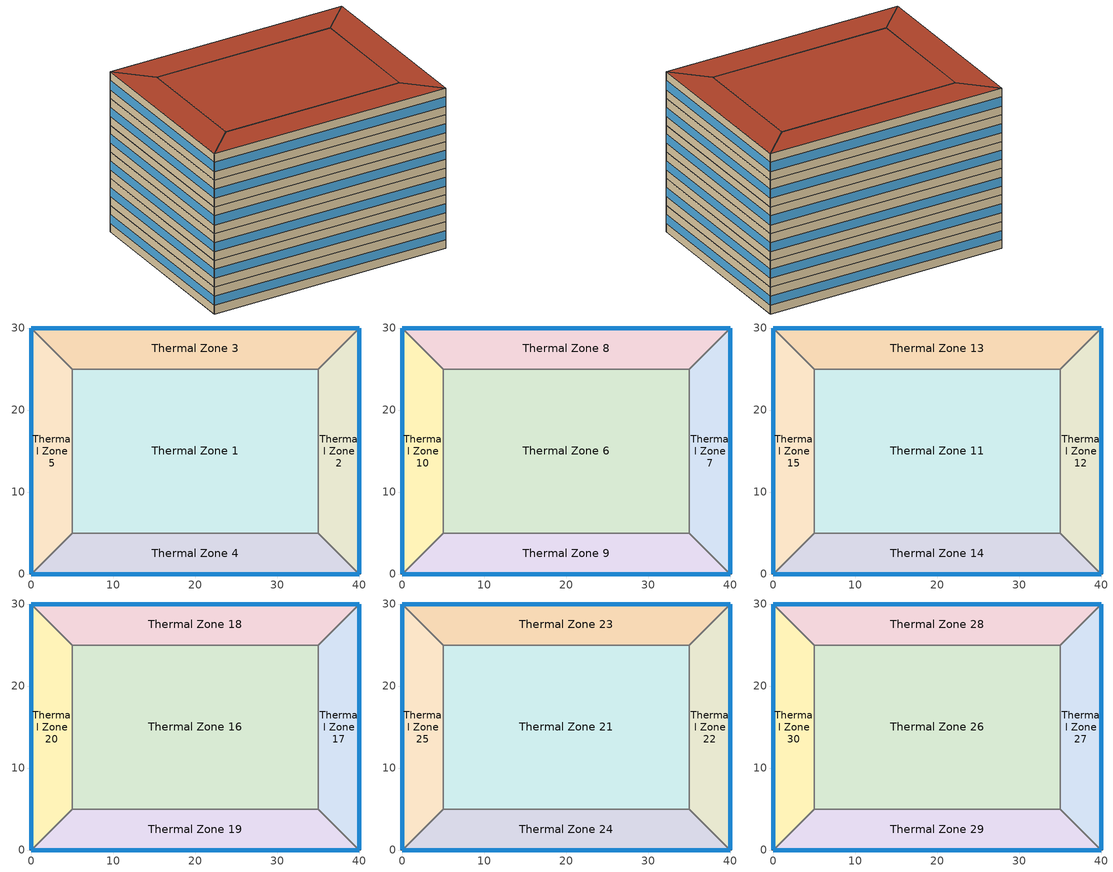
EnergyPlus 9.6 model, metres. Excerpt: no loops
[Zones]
Thermal Zone 1
 floor ground (ExtSlabCarpet): 5,5 5,25 35,25 35,5 z0
 wall to Thermal Zone 5 (Interior Wall): 5,25 5,5 z0:4.5
 wall to Thermal Zone 3 (Interior Wall): 35,25 5,25 z0:4.5
 wall to Thermal Zone 2 (Interior Wall): 35,5 35,25 z0:4.5
 wall to Thermal Zone 4 (Interior Wall): 5,5 35,5 z0:4.5
Thermal Zone 2
 floor ground (ExtSlabCarpet): 35,5 35,25 40,30 40,0 z0
 wall outside (Ext Wall): 40,0 40,30 z0:4.5
 wall to Thermal Zone 4 (Interior Wall): 35,5 40,0 z0:4.5
 wall to Thermal Zone 3 (Interior Wall): 40,30 35,25 z0:4.5
 window (Ext Window): 40,0.01 40,29.99 z1.48:3.01
Thermal Zone 3
 floor ground (ExtSlabCarpet): 5,25 0,30 40,30 35,25 z0
 wall outside (Ext Wall): 40,30 0,30 z0:4.5
 wall to Thermal Zone 5 (Interior Wall): 0,30 5,25 z0:4.5
 window (Ext Window): 39.99,30 0.01,30 z1.48:3.01
Thermal Zone 4
 floor ground (ExtSlabCarpet): 35,5 40,0 0,0 5,5 z0
 wall outside (Ext Wall): 0,0 40,0 z0:4.5
 wall to Thermal Zone 5 (Interior Wall): 5,5 0,0 z0:4.5
 window (Ext Window): 0.01,0 39.99,0 z1.48:3.01
Thermal Zone 5
 floor ground (ExtSlabCarpet): 0,30 5,25 5,5 0,0 z0
 wall outside (Ext Wall): 0,30 0,0 z0:4.5
 window (Ext Window): 0,29.99 0,0.01 z1.48:3.01
Thermal Zone 6
 floor to Thermal Zone 1 (Interior Floor): 5,5 5,25 35,25 35,5 z4.5
 wall to Thermal Zone 10 (Interior Wall): 5,25 5,5 z4.5:9
 wall to Thermal Zone 8 (Interior Wall): 35,25 5,25 z4.5:9
 wall to Thermal Zone 7 (Interior Wall): 35,5 35,25 z4.5:9
 wall to Thermal Zone 9 (Interior Wall): 5,5 35,5 z4.5:9
Thermal Zone 7
 floor to Thermal Zone 2 (Interior Floor): 35,5 35,25 40,30 40,0 z4.5
 wall outside (Ext Wall): 40,0 40,30 z4.5:9
 wall to Thermal Zone 9 (Interior Wall): 35,5 40,0 z4.5:9
 wall to Thermal Zone 8 (Interior Wall): 40,30 35,25 z4.5:9
 window (Ext Window): 40,0.01 40,29.99 z5.98:7.51
Thermal Zone 8
 floor to Thermal Zone 3 (Interior Floor): 5,25 0,30 40,30 35,25 z4.5
 wall outside (Ext Wall): 40,30 0,30 z4.5:9
 wall to Thermal Zone 10 (Interior Wall): 0,30 5,25 z4.5:9
 window (Ext Window): 39.99,30 0.01,30 z5.98:7.51
Thermal Zone 9
 floor to Thermal Zone 4 (Interior Floor): 35,5 40,0 0,0 5,5 z4.5
 wall outside (Ext Wall): 0,0 40,0 z4.5:9
 wall to Thermal Zone 10 (Interior Wall): 5,5 0,0 z4.5:9
 window (Ext Window): 0.01,0 39.99,0 z5.98:7.51
Thermal Zone 10
 floor to Thermal Zone 5 (Interior Floor): 0,30 5,25 5,5 0,0 z4.5
 wall outside (Ext Wall): 0,30 0,0 z4.5:9
 window (Ext Window): 0,29.99 0,0.01 z5.98:7.51
Thermal Zone 11
 floor to Thermal Zone 6 (Interior Floor): 5,5 5,25 35,25 35,5 z9
 wall to Thermal Zone 15 (Interior Wall): 5,25 5,5 z9:13.5
 wall to Thermal Zone 13 (Interior Wall): 35,25 5,25 z9:13.5
 wall to Thermal Zone 12 (Interior Wall): 35,5 35,25 z9:13.5
 wall to Thermal Zone 14 (Interior Wall): 5,5 35,5 z9:13.5
Thermal Zone 12
 floor to Thermal Zone 7 (Interior Floor): 35,5 35,25 40,30 40,0 z9
 wall outside (Ext Wall): 40,0 40,30 z9:13.5
 wall to Thermal Zone 14 (Interior Wall): 35,5 40,0 z9:13.5
 wall to Thermal Zone 13 (Interior Wall): 40,30 35,25 z9:13.5
 window (Ext Window): 40,0.01 40,29.99 z10.48:12.01
Thermal Zone 13
 floor to Thermal Zone 8 (Interior Floor): 5,25 0,30 40,30 35,25 z9
 wall outside (Ext Wall): 40,30 0,30 z9:13.5
 wall to Thermal Zone 15 (Interior Wall): 0,30 5,25 z9:13.5
 window (Ext Window): 39.99,30 0.01,30 z10.48:12.01
Thermal Zone 14
 floor to Thermal Zone 9 (Interior Floor): 35,5 40,0 0,0 5,5 z9
 wall outside (Ext Wall): 0,0 40,0 z9:13.5
 wall to Thermal Zone 15 (Interior Wall): 5,5 0,0 z9:13.5
 window (Ext Window): 0.01,0 39.99,0 z10.48:12.01
Thermal Zone 15
 floor to Thermal Zone 10 (Interior Floor): 0,30 5,25 5,5 0,0 z9
 wall outside (Ext Wall): 0,30 0,0 z9:13.5
 window (Ext Window): 0,29.99 0,0.01 z10.48:12.01
Thermal Zone 16
 floor to Thermal Zone 11 (Interior Floor): 5,5 5,25 35,25 35,5 z13.5
 wall to Thermal Zone 20 (Interior Wall): 5,25 5,5 z13.5:18
 wall to Thermal Zone 18 (Interior Wall): 35,25 5,25 z13.5:18
 wall to Thermal Zone 17 (Interior Wall): 35,5 35,25 z13.5:18
 wall to Thermal Zone 19 (Interior Wall): 5,5 35,5 z13.5:18
Thermal Zone 17
 floor to Thermal Zone 12 (Interior Floor): 35,5 35,25 40,30 40,0 z13.5
 wall outside (Ext Wall): 40,0 40,30 z13.5:18
 wall to Thermal Zone 19 (Interior Wall): 35,5 40,0 z13.5:18
 wall to Thermal Zone 18 (Interior Wall): 40,30 35,25 z13.5:18
 window (Ext Window): 40,0.01 40,29.99 z14.98:16.51
Thermal Zone 18
 floor to Thermal Zone 13 (Interior Floor): 5,25 0,30 40,30 35,25 z13.5
 wall outside (Ext Wall): 40,30 0,30 z13.5:18
 wall to Thermal Zone 20 (Interior Wall): 0,30 5,25 z13.5:18
 window (Ext Window): 39.99,30 0.01,30 z14.98:16.51
Thermal Zone 19
 floor to Thermal Zone 14 (Interior Floor): 35,5 40,0 0,0 5,5 z13.5
 wall outside (Ext Wall): 0,0 40,0 z13.5:18
 wall to Thermal Zone 20 (Interior Wall): 5,5 0,0 z13.5:18
 window (Ext Window): 0.01,0 39.99,0 z14.98:16.51
Thermal Zone 20
 floor to Thermal Zone 15 (Interior Floor): 0,30 5,25 5,5 0,0 z13.5
 wall outside (Ext Wall): 0,30 0,0 z13.5:18
 window (Ext Window): 0,29.99 0,0.01 z14.98:16.51
Thermal Zone 21
 floor to Thermal Zone 16 (Interior Floor): 5,5 5,25 35,25 35,5 z18
 wall to Thermal Zone 25 (Interior Wall): 5,25 5,5 z18:22.5
 wall to Thermal Zone 23 (Interior Wall): 35,25 5,25 z18:22.5
 wall to Thermal Zone 22 (Interior Wall): 35,5 35,25 z18:22.5
 wall to Thermal Zone 24 (Interior Wall): 5,5 35,5 z18:22.5
Thermal Zone 22
 floor to Thermal Zone 17 (Interior Floor): 35,5 35,25 40,30 40,0 z18
 wall outside (Ext Wall): 40,0 40,30 z18:22.5
 wall to Thermal Zone 24 (Interior Wall): 35,5 40,0 z18:22.5
 wall to Thermal Zone 23 (Interior Wall): 40,30 35,25 z18:22.5
 window (Ext Window): 40,0.01 40,29.99 z19.48:21.01
Thermal Zone 23
 floor to Thermal Zone 18 (Interior Floor): 5,25 0,30 40,30 35,25 z18
 wall outside (Ext Wall): 40,30 0,30 z18:22.5
 wall to Thermal Zone 25 (Interior Wall): 0,30 5,25 z18:22.5
 window (Ext Window): 39.99,30 0.01,30 z19.48:21.01
Thermal Zone 24
 floor to Thermal Zone 19 (Interior Floor): 35,5 40,0 0,0 5,5 z18
 wall outside (Ext Wall): 0,0 40,0 z18:22.5
 wall to Thermal Zone 25 (Interior Wall): 5,5 0,0 z18:22.5
 window (Ext Window): 0.01,0 39.99,0 z19.48:21.01
Thermal Zone 25
 floor to Thermal Zone 20 (Interior Floor): 0,30 5,25 5,5 0,0 z18
 wall outside (Ext Wall): 0,30 0,0 z18:22.5
 window (Ext Window): 0,29.99 0,0.01 z19.48:21.01
Thermal Zone 26
 floor to Thermal Zone 21 (Interior Floor): 5,5 5,25 35,25 35,5 z22.5
 wall to Thermal Zone 30 (Interior Wall): 5,25 5,5 z22.5:27
 wall to Thermal Zone 28 (Interior Wall): 35,25 5,25 z22.5:27
 wall to Thermal Zone 27 (Interior Wall): 35,5 35,25 z22.5:27
 wall to Thermal Zone 29 (Interior Wall): 5,5 35,5 z22.5:27
 roof outside (Ext Roof): 35,5 35,25 5,25 5,5 z27
Thermal Zone 27
 floor to Thermal Zone 22 (Interior Floor): 35,5 35,25 40,30 40,0 z22.5
 wall outside (Ext Wall): 40,0 40,30 z22.5:27
 wall to Thermal Zone 29 (Interior Wall): 35,5 40,0 z22.5:27
 wall to Thermal Zone 28 (Interior Wall): 40,30 35,25 z22.5:27
 window (Ext Window): 40,0.01 40,29.99 z23.98:25.51
 roof outside (Ext Roof): 40,0 40,30 35,25 35,5 z27
Thermal Zone 28
 floor to Thermal Zone 23 (Interior Floor): 5,25 0,30 40,30 35,25 z22.5
 wall outside (Ext Wall): 40,30 0,30 z22.5:27
 wall to Thermal Zone 30 (Interior Wall): 0,30 5,25 z22.5:27
 window (Ext Window): 39.99,30 0.01,30 z23.98:25.51
 roof outside (Ext Roof): 35,25 40,30 0,30 5,25 z27
Thermal Zone 29
 floor to Thermal Zone 24 (Interior Floor): 35,5 40,0 0,0 5,5 z22.5
 wall outside (Ext Wall): 0,0 40,0 z22.5:27
 wall to Thermal Zone 30 (Interior Wall): 5,5 0,0 z22.5:27
 window (Ext Window): 0.01,0 39.99,0 z23.98:25.51
 roof outside (Ext Roof): 5,5 0,0 40,0 35,5 z27
Thermal Zone 30
 floor to Thermal Zone 25 (Interior Floor): 0,30 5,25 5,5 0,0 z22.5
 wall outside (Ext Wall): 0,30 0,0 z22.5:27
 window (Ext Window): 0,29.99 0,0.01 z23.98:25.51
 roof outside (Ext Roof): 0,0 5,5 5,25 0,30 z27
[Building]
Building 1: North Axis {deg}=-0
[Site:Location]
Washington Dc Dulles IntL Ar: Latitude {deg}=38.98; Longitude {deg}=-77.47; Time Zone {hr}=-5; Elevation {m}=82
[SizingPeriod:DesignDay] Day of Month=21; Dry-Bulb Temperature Range Modifier Type=DefaultMultipliers; Barometric Pressure {Pa}=86790; Rain Indicator=No; Snow Indicator=No; Daylight Saving Time Indicator=No; Begin Environment Reset Mode=FullResetAtBeginEnvironment
Name | Month | Day Type | Maximum Dry-Bulb Temperature {C} | Daily Dry-Bulb Temperature Range {deltaC} | Humidity Condition Type | Wetbulb or DewPoint at Maximum Dry-Bulb {C} | Wind Speed {m/s} | Wind Direction {deg} | Solar Model Indicator | ASHRAE Clear Sky Optical Depth for Beam Irradiance (taub) | ASHRAE Clear Sky Optical Depth for Diffuse Irradiance (taud) | Enthalpy at Maximum Dry-Bulb {J/kg} | Sky Clearness
SALT-LAKE-CITY-IAP Ann Clg .4% Condns DB=>MWB | 7 | SummerDesignDay | 36.5 | 14.4 | Wetbulb | 17.1 | 5 | 340 | ASHRAETau | 0.339 | 2.366
SALT-LAKE-CITY-IAP Ann Clg .4% Condns DP=>MDB | 7 | SummerDesignDay | 22.5 | 14.4 | Dewpoint | 15.6 | 5 | 340 | ASHRAETau | 0.339 | 2.366
SALT-LAKE-CITY-IAP Ann Clg .4% Condns Enth=>MDB | 7 | SummerDesignDay | 30.8 | 14.4 | Enthalpy |  | 5 | 340 | ASHRAETau | 0.339 | 2.366 | 59300
SALT-LAKE-CITY-IAP Ann Clg .4% Condns WB=>MDB | 7 | SummerDesignDay | 31.2 | 14.4 | Wetbulb | 19 | 5 | 340 | ASHRAETau | 0.339 | 2.366
SALT-LAKE-CITY-IAP Ann Htg 99.6% Condns DB | 1 | WinterDesignDay | -12.4 | 0 | Wetbulb | -12.4 | 2.6 | 140 | ASHRAEClearSky |  |  |  | 0
SALT-LAKE-CITY-IAP Ann Htg Wind 99.6% Condns WS=>MCDB | 1 | WinterDesignDay | 6.8 | 0 | Wetbulb | 6.8 | 12.4 | 140 | ASHRAEClearSky |  |  |  | 0
SALT-LAKE-CITY-IAP Ann Hum_n 99.6% Condns DP=>MCDB | 1 | WinterDesignDay | -10.7 | 0 | Dewpoint | -16.2 | 2.6 | 140 | ASHRAEClearSky |  |  |  | 0
[Material] Thermal Absorptance=0.9
Name | Roughness | Thickness m | Conductivity W/m-K | Density kg/m3 | Specific Heat J/kg-K | Solar Absorptance | Visible Absorptance
wall concrete | MediumRough | 0.2 | 0.5 | 2243 | 837 | 0.65 | 0.65
roof concrete | MediumRough | 0.25 | 0.5 | 2243 | 837 | 0.65 | 0.65
Wall Insulation [30]; Roof Insulation [30] | MediumRough | 0.1693 | 0.049 | 265 | 836.8 | 0.7 | 0.7
F16 Acoustic tile | MediumSmooth | 0.0191 | 0.06 | 368 | 590 | 0.3 | 0.3
M11 100mm lightweight concrete | MediumRough | 0.1016 | 0.53 | 1280 | 840 | 0.5 | 0.5
MAT-CC05 4 HW CONCRETE | Rough | 0.1016 | 1.311 | 2240 | 836.8 | 0.85 | 0.85
G01a 19mm gypsum board | MediumSmooth | 0.019 | 0.16 | 800 | 1090 | 0.4 | 0.4
[Material:AirGap]
Name | Thermal Resistance m2-K/W
F04 Wall air space resistance | 0.15
F05 Ceiling air space resistance | 0.18
[Material:NoMass]
CP02 CARPET PAD: Roughness=Smooth; Thermal Resistance m2-K/W=0.1; Thermal Absorptance=0.9; Solar Absorptance=0.8; Visible Absorptance=0.8
[WindowMaterial:SimpleGlazingSystem]
Window Material Simple Glazing System: U-Factor W/m2-K=2.2; Solar Heat Gain Coefficient=0.34
[Construction]
Ext Roof: roof concrete, Roof Insulation [30]
Ext Wall: wall concrete, Wall Insulation [30]
Ext Window: Window Material Simple Glazing System
ExtSlabCarpet: MAT-CC05 4 HW CONCRETE, CP02 CARPET PAD
Interior Floor: F16 Acoustic tile, F05 Ceiling air space resistance, M11 100mm lightweight concrete
Interior Wall: G01a 19mm gypsum board, F04 Wall air space resistance, G01a 19mm gypsum board
[Zone]
Thermal Zone 1; Thermal Zone 2; Thermal Zone 3; Thermal Zone 4; Thermal Zone 5: 0, 0, 0, 0, , 1, , , , , , Yes
Thermal Zone 6; Thermal Zone 7; Thermal Zone 8; Thermal Zone 9; Thermal Zone 10: 0, 0, 0, 4.5, , 1, , , , , , Yes
Thermal Zone 11; Thermal Zone 12; Thermal Zone 13; Thermal Zone 14; Thermal Zone 15: 0, 0, 0, 9, , 1, , , , , , Yes
Thermal Zone 16; Thermal Zone 17; Thermal Zone 18; Thermal Zone 19; Thermal Zone 20: 0, 0, 0, 13.5, , 1, , , , , , Yes
Thermal Zone 21; Thermal Zone 22; Thermal Zone 23; Thermal Zone 24; Thermal Zone 25: 0, 0, 0, 18, , 1, , , , , , Yes
Thermal Zone 26; Thermal Zone 27; Thermal Zone 28; Thermal Zone 29; Thermal Zone 30: 0, 0, 0, 22.5, , 1, , , , , , Yes
[AvailabilityManager:Scheduled] Schedule=Always On Discrete
VAV with Reheat 1 Availability Manager; Air Loop HVAC Outdoor Air System 1 Availability Manager
[Schedule:Constant]
Always On Discrete: Hourly Value=1
